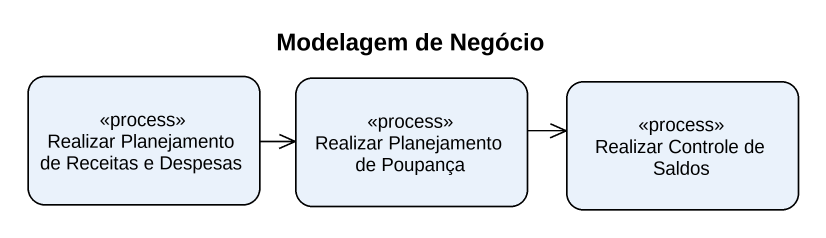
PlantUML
@startuml
title Modelagem de Negócio
hide empty description
state "Realizar Planejamento de Receitas e Despesas" as Realizar_Planejamento_de <<process>>
state "Realizar Planejamento de Poupança" as Realizar_Planejamento_de_2 <<process>>
state "Realizar Controle de Saldos" as Realizar_Controle_de_Saldos <<process>>
Realizar_Planejamento_de -right-> Realizar_Planejamento_de_2
Realizar_Planejamento_de_2 -right-> Realizar_Controle_de_Saldos
@enduml
